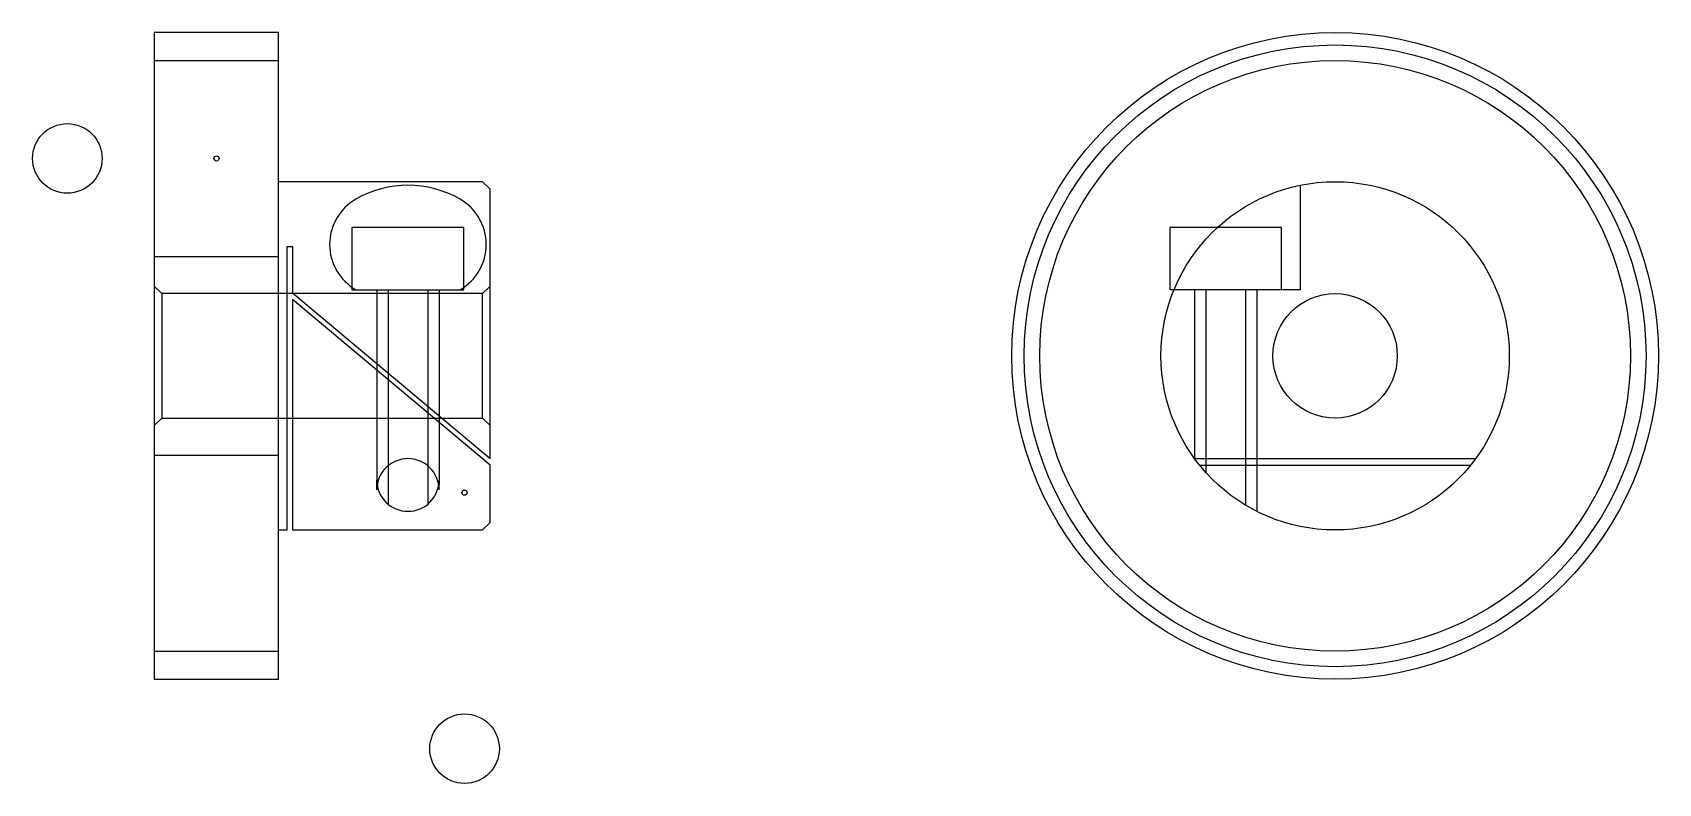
# Model space of a CAD drawing. Header units: metres. Extents: x 16.1 to 81.4, y 11.6 to 41.8.
import ezdxf

# ---------------------------------------------------------------- set-up
doc = ezdxf.new("R2010")
doc.units = ezdxf.units.M

msp = doc.modelspace()

# ---------------------------------------------------------------- linework, layer by layer
at = {"color": 4}
for p, q in [((20.97345, 40.713497), (25.97345, 40.713497)), ((29.074165, 31.498497), (33.272736, 31.498497)), ((62.792313, 24.712286), (74.101486, 24.712286)), ((63.00264, 24.438498), (73.891159, 24.438498)), ((29.92345, 23.456005), (29.92345, 23.837297)), ((32.42345, 23.456005), (32.42345, 23.837297)), ((20.97345, 16.963497), (25.97345, 16.963497))]:
    msp.add_line(p, q, dxfattribs=at)
for points in [[(20.97345, 15.838497), (20.97345, 15.838497), (25.97345, 15.838497), (25.97345, 15.838497), (25.97345, 41.838497), (25.97345, 41.838497), (20.97345, 41.838497), (20.97345, 41.838497), (20.97345, 15.838497)], [(25.97345, 21.838497), (26.323008, 21.838497), (26.323008, 33.238499), (26.532742, 33.238499), (26.532742, 31.375332), (34.47345, 24.712286), (34.47345, 35.538498), (34.17345, 35.838497), (25.97345, 35.838497)], [(28.92345, 31.498497), (33.42345, 31.498497), (33.42345, 33.998497), (28.92345, 33.998497), (28.92345, 31.498497)], [(26.532742, 21.838497), (34.17345, 21.838497), (34.47345, 22.138496), (34.47345, 24.438498), (26.532742, 31.101542), (26.532742, 21.838497)]]:
    msp.add_lwpolyline(points, dxfattribs=at)
for radius in [13, 11.875, 7, 2.5]:
    msp.add_circle((68.446899, 28.838497), radius, dxfattribs=at)
at = {"color": 5}
for centre, radius in [((17.477875, 36.775997), 1.39823), ((23.47345, 36.775997), 0.104867), ((33.448448, 23.338497), 0.104867), ((33.448448, 13.042037), 1.39823)]:
    msp.add_circle(centre, radius, dxfattribs=at)
at = {"color": 4}
for centre, radius, start, end in [((31.17345, 31.498497), 4.198571, 59.99999614, 119.99999362), ((30.123806, 33.316532), 2.099286, 119.99998849, 240.00000297), ((32.223091, 33.316532), 2.099286, 300.00002094, 59.99998931), ((31.17345, 23.456005), 1.25, 0, 180), ((31.17345, 23.837297), 1.25, 180, 0)]:
    msp.add_arc(centre, radius, start, end, dxfattribs=at)
at = {"layer": 'DASHDOT', "color": 7}
msp.add_circle((68.446899, 28.838497), 12.5, dxfattribs=at)
at = {"layer": 'HIDDEN', "color": 4}
for p, q in [((20.97345, 32.838497), (25.97345, 32.838497)), ((29.92345, 31.498497), (29.92345, 23.64665)), ((30.373449, 31.498497), (30.373449, 22.835165)), ((31.97345, 31.498497), (31.97345, 22.835165)), ((32.42345, 31.498497), (32.42345, 23.64665)), ((34.47345, 31.638496), (34.17345, 31.338497)), ((62.796902, 31.498497), (62.796902, 24.706005)), ((63.246902, 31.498497), (63.246902, 24.152348)), ((64.846901, 31.498497), (64.846901, 22.835165)), ((65.296906, 31.498497), (65.296906, 22.587297)), ((21.273449, 31.338497), (21.273449, 26.338497)), ((34.47345, 26.038498), (34.17345, 26.338497)), ((20.97345, 24.838497), (25.97345, 24.838497))]:
    msp.add_line(p, q, dxfattribs=at)
for points in [[(67.046906, 35.697067), (67.046906, 31.498497), (61.796902, 31.498497)], [(66.296906, 31.498497), (66.296906, 33.998497), (61.796902, 33.998497), (61.796902, 31.498497)], [(20.97345, 26.038498), (21.273449, 26.338497), (34.17345, 26.338497), (34.17345, 31.338497), (21.273449, 31.338497), (20.97345, 31.638496)]]:
    msp.add_lwpolyline(points, dxfattribs=at)

doc.saveas('drawing.dxf')
